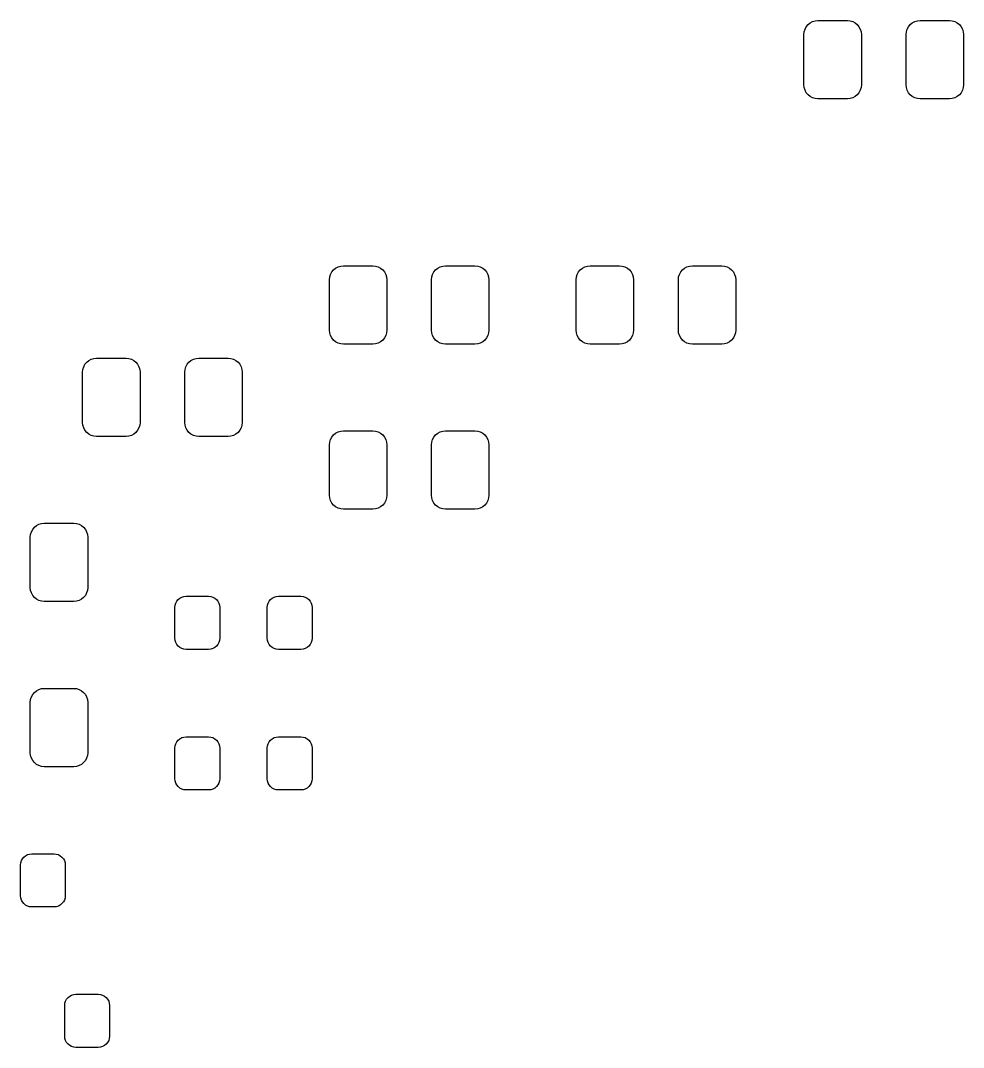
# Model space of a CAD drawing. Extents: x 30 to 486, y -172 to -28.
# Drawn here: x 430.9 to 447.75, y -161.62 to -143.27 of the extents above; entities that cross this region are included whole.
import ezdxf

# ---------------------------------------------------------------- set-up
doc = ezdxf.new("R2010")
doc.units = 0
doc.layers.add('BLACK', color=7, linetype='CONTINUOUS')

msp = doc.modelspace()

# ---------------------------------------------------------------- linework, layer by layer
at = {"layer": 'BLACK', "linetype": 'CONTINUOUS'}
for p, q in [((445.104, -143.275), (445.153, -143.27)), ((445.153, -143.27), (445.678, -143.27)), ((445.678, -143.27), (445.727, -143.275)), ((446.929, -143.275), (446.978, -143.27)), ((446.978, -143.27), (447.503, -143.27)), ((447.503, -143.27), (447.552, -143.275)), ((444.908, -143.471), (444.922, -143.424)), ((444.922, -143.424), (444.945, -143.381)), ((444.945, -143.381), (444.976, -143.343)), ((444.976, -143.343), (445.014, -143.312)), ((445.014, -143.312), (445.057, -143.289)), ((445.057, -143.289), (445.104, -143.275)), ((445.727, -143.275), (445.774, -143.289)), ((445.774, -143.289), (445.817, -143.312)), ((445.817, -143.312), (445.855, -143.343)), ((445.855, -143.343), (445.886, -143.381)), ((445.886, -143.381), (445.909, -143.424)), ((445.909, -143.424), (445.923, -143.471)), ((446.733, -143.471), (446.747, -143.424)), ((446.747, -143.424), (446.77, -143.381)), ((446.77, -143.381), (446.801, -143.343)), ((446.801, -143.343), (446.839, -143.312)), ((446.839, -143.312), (446.882, -143.289)), ((446.882, -143.289), (446.929, -143.275)), ((447.552, -143.275), (447.599, -143.289)), ((447.599, -143.289), (447.642, -143.312)), ((447.642, -143.312), (447.68, -143.343)), ((447.68, -143.343), (447.711, -143.381)), ((447.711, -143.381), (447.734, -143.424)), ((447.734, -143.424), (447.748, -143.471)), ((444.903, -143.52), (444.908, -143.471)), ((444.903, -144.42), (444.903, -143.52)), ((445.923, -143.471), (445.928, -143.52)), ((445.928, -143.52), (445.928, -144.42)), ((446.728, -143.52), (446.733, -143.471)), ((446.728, -144.42), (446.728, -143.52)), ((447.748, -143.471), (447.753, -143.52)), ((447.753, -143.52), (447.753, -144.42)), ((444.908, -144.469), (444.903, -144.42)), ((444.922, -144.516), (444.908, -144.469)), ((444.945, -144.559), (444.922, -144.516)), ((445.909, -144.516), (445.886, -144.559)), ((445.923, -144.469), (445.909, -144.516)), ((445.928, -144.42), (445.923, -144.469)), ((446.733, -144.469), (446.728, -144.42)), ((446.747, -144.516), (446.733, -144.469)), ((446.77, -144.559), (446.747, -144.516)), ((447.734, -144.516), (447.711, -144.559)), ((447.748, -144.469), (447.734, -144.516)), ((447.753, -144.42), (447.748, -144.469)), ((444.976, -144.597), (444.945, -144.559)), ((445.014, -144.628), (444.976, -144.597)), ((445.057, -144.651), (445.014, -144.628)), ((445.104, -144.665), (445.057, -144.651)), ((445.153, -144.67), (445.104, -144.665)), ((445.678, -144.67), (445.153, -144.67)), ((445.727, -144.665), (445.678, -144.67)), ((445.774, -144.651), (445.727, -144.665)), ((445.817, -144.628), (445.774, -144.651)), ((445.855, -144.597), (445.817, -144.628)), ((445.886, -144.559), (445.855, -144.597)), ((446.801, -144.597), (446.77, -144.559)), ((446.839, -144.628), (446.801, -144.597)), ((446.882, -144.651), (446.839, -144.628)), ((446.929, -144.665), (446.882, -144.651)), ((446.978, -144.67), (446.929, -144.665)), ((447.503, -144.67), (446.978, -144.67)), ((447.552, -144.665), (447.503, -144.67)), ((447.599, -144.651), (447.552, -144.665)), ((447.642, -144.628), (447.599, -144.651)), ((447.68, -144.597), (447.642, -144.628)), ((447.711, -144.559), (447.68, -144.597)), ((436.534, -147.692), (436.577, -147.669)), ((436.577, -147.669), (436.624, -147.655)), ((436.624, -147.655), (436.673, -147.65)), ((436.673, -147.65), (437.198, -147.65)), ((437.198, -147.65), (437.247, -147.655)), ((437.247, -147.655), (437.294, -147.669)), ((437.294, -147.669), (437.337, -147.692)), ((438.359, -147.692), (438.402, -147.669)), ((438.402, -147.669), (438.449, -147.655)), ((438.449, -147.655), (438.498, -147.65)), ((438.498, -147.65), (439.023, -147.65)), ((439.023, -147.65), (439.072, -147.655)), ((439.072, -147.655), (439.119, -147.669)), ((439.119, -147.669), (439.162, -147.692)), ((440.944, -147.692), (440.987, -147.669)), ((440.987, -147.669), (441.034, -147.655)), ((441.034, -147.655), (441.083, -147.65)), ((441.083, -147.65), (441.608, -147.65)), ((441.608, -147.65), (441.657, -147.655)), ((441.657, -147.655), (441.704, -147.669)), ((441.704, -147.669), (441.747, -147.692)), ((442.769, -147.692), (442.812, -147.669)), ((442.812, -147.669), (442.859, -147.655)), ((442.859, -147.655), (442.908, -147.65)), ((442.908, -147.65), (443.433, -147.65)), ((443.433, -147.65), (443.482, -147.655)), ((443.482, -147.655), (443.529, -147.669)), ((443.529, -147.669), (443.572, -147.692)), ((436.423, -147.9), (436.428, -147.851)), ((436.428, -147.851), (436.442, -147.804)), ((436.442, -147.804), (436.465, -147.761)), ((436.465, -147.761), (436.496, -147.723)), ((436.496, -147.723), (436.534, -147.692)), ((437.337, -147.692), (437.375, -147.723)), ((437.375, -147.723), (437.406, -147.761)), ((437.406, -147.761), (437.429, -147.804)), ((437.429, -147.804), (437.443, -147.851)), ((437.443, -147.851), (437.448, -147.9)), ((438.248, -147.9), (438.253, -147.851)), ((438.253, -147.851), (438.267, -147.804)), ((438.267, -147.804), (438.29, -147.761)), ((438.29, -147.761), (438.321, -147.723)), ((438.321, -147.723), (438.359, -147.692)), ((439.162, -147.692), (439.2, -147.723)), ((439.2, -147.723), (439.231, -147.761)), ((439.231, -147.761), (439.254, -147.804)), ((439.254, -147.804), (439.268, -147.851)), ((439.268, -147.851), (439.273, -147.9)), ((440.833, -147.9), (440.838, -147.851)), ((440.838, -147.851), (440.852, -147.804)), ((440.852, -147.804), (440.875, -147.761)), ((440.875, -147.761), (440.906, -147.723)), ((440.906, -147.723), (440.944, -147.692)), ((441.747, -147.692), (441.785, -147.723)), ((441.785, -147.723), (441.816, -147.761)), ((441.816, -147.761), (441.839, -147.804)), ((441.839, -147.804), (441.853, -147.851)), ((441.853, -147.851), (441.858, -147.9)), ((442.658, -147.9), (442.663, -147.851)), ((442.663, -147.851), (442.677, -147.804)), ((442.677, -147.804), (442.7, -147.761)), ((442.7, -147.761), (442.731, -147.723)), ((442.731, -147.723), (442.769, -147.692)), ((443.572, -147.692), (443.61, -147.723)), ((443.61, -147.723), (443.641, -147.761)), ((443.641, -147.761), (443.664, -147.804)), ((443.664, -147.804), (443.678, -147.851)), ((443.678, -147.851), (443.683, -147.9)), ((436.423, -148.8), (436.423, -147.9)), ((437.448, -147.9), (437.448, -148.8)), ((438.248, -148.8), (438.248, -147.9)), ((439.273, -147.9), (439.273, -148.8)), ((440.833, -148.8), (440.833, -147.9)), ((441.858, -147.9), (441.858, -148.8)), ((442.658, -148.8), (442.658, -147.9)), ((443.683, -147.9), (443.683, -148.8)), ((436.428, -148.849), (436.423, -148.8)), ((436.442, -148.896), (436.428, -148.849)), ((436.465, -148.939), (436.442, -148.896)), ((436.496, -148.977), (436.465, -148.939)), ((437.406, -148.939), (437.375, -148.977)), ((437.429, -148.896), (437.406, -148.939)), ((437.443, -148.849), (437.429, -148.896)), ((437.448, -148.8), (437.443, -148.849)), ((438.253, -148.849), (438.248, -148.8)), ((438.267, -148.896), (438.253, -148.849)), ((438.29, -148.939), (438.267, -148.896)), ((438.321, -148.977), (438.29, -148.939)), ((439.231, -148.939), (439.2, -148.977)), ((439.254, -148.896), (439.231, -148.939)), ((439.268, -148.849), (439.254, -148.896)), ((439.273, -148.8), (439.268, -148.849)), ((440.838, -148.849), (440.833, -148.8)), ((440.852, -148.896), (440.838, -148.849)), ((440.875, -148.939), (440.852, -148.896)), ((440.906, -148.977), (440.875, -148.939)), ((441.816, -148.939), (441.785, -148.977)), ((441.839, -148.896), (441.816, -148.939)), ((441.853, -148.849), (441.839, -148.896)), ((441.858, -148.8), (441.853, -148.849)), ((442.663, -148.849), (442.658, -148.8)), ((442.677, -148.896), (442.663, -148.849)), ((442.7, -148.939), (442.677, -148.896)), ((442.731, -148.977), (442.7, -148.939)), ((443.641, -148.939), (443.61, -148.977)), ((443.664, -148.896), (443.641, -148.939)), ((443.678, -148.849), (443.664, -148.896)), ((443.683, -148.8), (443.678, -148.849)), ((436.534, -149.008), (436.496, -148.977)), ((436.577, -149.031), (436.534, -149.008)), ((436.624, -149.045), (436.577, -149.031)), ((436.673, -149.05), (436.624, -149.045)), ((437.198, -149.05), (436.673, -149.05)), ((437.247, -149.045), (437.198, -149.05)), ((437.294, -149.031), (437.247, -149.045)), ((437.337, -149.008), (437.294, -149.031)), ((437.375, -148.977), (437.337, -149.008)), ((438.359, -149.008), (438.321, -148.977)), ((438.402, -149.031), (438.359, -149.008)), ((438.449, -149.045), (438.402, -149.031)), ((438.498, -149.05), (438.449, -149.045)), ((439.023, -149.05), (438.498, -149.05)), ((439.072, -149.045), (439.023, -149.05)), ((439.119, -149.031), (439.072, -149.045)), ((439.162, -149.008), (439.119, -149.031)), ((439.2, -148.977), (439.162, -149.008)), ((440.944, -149.008), (440.906, -148.977)), ((440.987, -149.031), (440.944, -149.008)), ((441.034, -149.045), (440.987, -149.031)), ((441.083, -149.05), (441.034, -149.045)), ((441.608, -149.05), (441.083, -149.05)), ((441.657, -149.045), (441.608, -149.05)), ((441.704, -149.031), (441.657, -149.045)), ((441.747, -149.008), (441.704, -149.031)), ((441.785, -148.977), (441.747, -149.008)), ((442.769, -149.008), (442.731, -148.977)), ((442.812, -149.031), (442.769, -149.008)), ((442.859, -149.045), (442.812, -149.031)), ((442.908, -149.05), (442.859, -149.045)), ((443.433, -149.05), (442.908, -149.05)), ((443.482, -149.045), (443.433, -149.05)), ((443.529, -149.031), (443.482, -149.045)), ((443.572, -149.008), (443.529, -149.031)), ((443.61, -148.977), (443.572, -149.008)), ((432.124, -149.342), (432.167, -149.319)), ((432.167, -149.319), (432.214, -149.305)), ((432.214, -149.305), (432.263, -149.3)), ((432.263, -149.3), (432.788, -149.3)), ((432.788, -149.3), (432.837, -149.305)), ((432.837, -149.305), (432.884, -149.319)), ((432.884, -149.319), (432.927, -149.342)), ((433.949, -149.342), (433.992, -149.319)), ((433.992, -149.319), (434.039, -149.305)), ((434.039, -149.305), (434.088, -149.3)), ((434.088, -149.3), (434.613, -149.3)), ((434.613, -149.3), (434.662, -149.305)), ((434.662, -149.305), (434.709, -149.319)), ((434.709, -149.319), (434.752, -149.342)), ((432.013, -149.55), (432.018, -149.501)), ((432.018, -149.501), (432.032, -149.454)), ((432.032, -149.454), (432.055, -149.411)), ((432.055, -149.411), (432.086, -149.373)), ((432.086, -149.373), (432.124, -149.342)), ((432.927, -149.342), (432.965, -149.373)), ((432.965, -149.373), (432.996, -149.411)), ((432.996, -149.411), (433.019, -149.454)), ((433.019, -149.454), (433.033, -149.501)), ((433.033, -149.501), (433.038, -149.55)), ((433.838, -149.55), (433.843, -149.501)), ((433.843, -149.501), (433.857, -149.454)), ((433.857, -149.454), (433.88, -149.411)), ((433.88, -149.411), (433.911, -149.373)), ((433.911, -149.373), (433.949, -149.342)), ((434.752, -149.342), (434.79, -149.373)), ((434.79, -149.373), (434.821, -149.411)), ((434.821, -149.411), (434.844, -149.454)), ((434.844, -149.454), (434.858, -149.501)), ((434.858, -149.501), (434.863, -149.55)), ((432.013, -150.45), (432.013, -149.55)), ((433.038, -149.55), (433.038, -150.45)), ((433.838, -150.45), (433.838, -149.55)), ((434.863, -149.55), (434.863, -150.45)), ((432.018, -150.499), (432.013, -150.45)), ((432.032, -150.546), (432.018, -150.499)), ((432.055, -150.589), (432.032, -150.546)), ((432.086, -150.627), (432.055, -150.589)), ((432.996, -150.589), (432.965, -150.627)), ((433.019, -150.546), (432.996, -150.589)), ((433.033, -150.499), (433.019, -150.546)), ((433.038, -150.45), (433.033, -150.499)), ((433.843, -150.499), (433.838, -150.45)), ((433.857, -150.546), (433.843, -150.499)), ((433.88, -150.589), (433.857, -150.546)), ((433.911, -150.627), (433.88, -150.589)), ((434.821, -150.589), (434.79, -150.627)), ((434.844, -150.546), (434.821, -150.589)), ((434.858, -150.499), (434.844, -150.546)), ((434.863, -150.45), (434.858, -150.499)), ((436.577, -150.619), (436.624, -150.605)), ((436.624, -150.605), (436.673, -150.6)), ((436.673, -150.6), (437.198, -150.6)), ((437.198, -150.6), (437.247, -150.605)), ((437.247, -150.605), (437.294, -150.619)), ((438.402, -150.619), (438.449, -150.605)), ((438.449, -150.605), (438.498, -150.6)), ((438.498, -150.6), (439.023, -150.6)), ((439.023, -150.6), (439.072, -150.605)), ((439.072, -150.605), (439.119, -150.619)), ((432.124, -150.658), (432.086, -150.627)), ((432.167, -150.681), (432.124, -150.658)), ((432.214, -150.695), (432.167, -150.681)), ((432.263, -150.7), (432.214, -150.695)), ((432.788, -150.7), (432.263, -150.7)), ((432.837, -150.695), (432.788, -150.7)), ((432.884, -150.681), (432.837, -150.695)), ((432.927, -150.658), (432.884, -150.681)), ((432.965, -150.627), (432.927, -150.658)), ((433.949, -150.658), (433.911, -150.627)), ((433.992, -150.681), (433.949, -150.658)), ((434.039, -150.695), (433.992, -150.681)), ((434.088, -150.7), (434.039, -150.695)), ((434.613, -150.7), (434.088, -150.7)), ((434.662, -150.695), (434.613, -150.7)), ((434.709, -150.681), (434.662, -150.695)), ((434.752, -150.658), (434.709, -150.681)), ((434.79, -150.627), (434.752, -150.658)), ((436.428, -150.801), (436.442, -150.754)), ((436.442, -150.754), (436.465, -150.711)), ((436.465, -150.711), (436.496, -150.673)), ((436.496, -150.673), (436.534, -150.642)), ((436.534, -150.642), (436.577, -150.619)), ((437.294, -150.619), (437.337, -150.642)), ((437.337, -150.642), (437.375, -150.673)), ((437.375, -150.673), (437.406, -150.711)), ((437.406, -150.711), (437.429, -150.754)), ((437.429, -150.754), (437.443, -150.801)), ((438.253, -150.801), (438.267, -150.754)), ((438.267, -150.754), (438.29, -150.711)), ((438.29, -150.711), (438.321, -150.673)), ((438.321, -150.673), (438.359, -150.642)), ((438.359, -150.642), (438.402, -150.619)), ((439.119, -150.619), (439.162, -150.642)), ((439.162, -150.642), (439.2, -150.673)), ((439.2, -150.673), (439.231, -150.711)), ((439.231, -150.711), (439.254, -150.754)), ((439.254, -150.754), (439.268, -150.801)), ((436.423, -150.85), (436.428, -150.801)), ((436.423, -151.75), (436.423, -150.85)), ((437.443, -150.801), (437.448, -150.85)), ((437.448, -150.85), (437.448, -151.75)), ((438.248, -150.85), (438.253, -150.801)), ((438.248, -151.75), (438.248, -150.85)), ((439.268, -150.801), (439.273, -150.85)), ((439.273, -150.85), (439.273, -151.75)), ((436.428, -151.799), (436.423, -151.75)), ((436.442, -151.846), (436.428, -151.799)), ((436.465, -151.889), (436.442, -151.846)), ((436.496, -151.927), (436.465, -151.889)), ((437.406, -151.889), (437.375, -151.927)), ((437.429, -151.846), (437.406, -151.889)), ((437.443, -151.799), (437.429, -151.846)), ((437.448, -151.75), (437.443, -151.799)), ((438.253, -151.799), (438.248, -151.75)), ((438.267, -151.846), (438.253, -151.799)), ((438.29, -151.889), (438.267, -151.846)), ((438.321, -151.927), (438.29, -151.889)), ((439.231, -151.889), (439.2, -151.927)), ((439.254, -151.846), (439.231, -151.889)), ((439.268, -151.799), (439.254, -151.846)), ((439.273, -151.75), (439.268, -151.799)), ((436.534, -151.958), (436.496, -151.927)), ((436.577, -151.981), (436.534, -151.958)), ((436.624, -151.995), (436.577, -151.981)), ((436.673, -152), (436.624, -151.995)), ((437.198, -152), (436.673, -152)), ((437.247, -151.995), (437.198, -152)), ((437.294, -151.981), (437.247, -151.995)), ((437.337, -151.958), (437.294, -151.981)), ((437.375, -151.927), (437.337, -151.958)), ((438.359, -151.958), (438.321, -151.927)), ((438.402, -151.981), (438.359, -151.958)), ((438.449, -151.995), (438.402, -151.981)), ((438.498, -152), (438.449, -151.995)), ((439.023, -152), (438.498, -152)), ((439.072, -151.995), (439.023, -152)), ((439.119, -151.981), (439.072, -151.995)), ((439.162, -151.958), (439.119, -151.981)), ((439.2, -151.927), (439.162, -151.958)), ((431.232, -152.269), (431.279, -152.255)), ((431.279, -152.255), (431.328, -152.25)), ((431.328, -152.25), (431.853, -152.25)), ((431.853, -152.25), (431.902, -152.255)), ((431.902, -152.255), (431.949, -152.269)), ((431.083, -152.451), (431.097, -152.404)), ((431.097, -152.404), (431.12, -152.361)), ((431.12, -152.361), (431.151, -152.323)), ((431.151, -152.323), (431.189, -152.292)), ((431.189, -152.292), (431.232, -152.269)), ((431.949, -152.269), (431.992, -152.292)), ((431.992, -152.292), (432.03, -152.323)), ((432.03, -152.323), (432.061, -152.361)), ((432.061, -152.361), (432.084, -152.404)), ((432.084, -152.404), (432.098, -152.451)), ((431.078, -152.5), (431.083, -152.451)), ((431.078, -153.4), (431.078, -152.5)), ((432.098, -152.451), (432.103, -152.5)), ((432.103, -152.5), (432.103, -153.4)), ((431.083, -153.449), (431.078, -153.4)), ((431.097, -153.496), (431.083, -153.449)), ((431.12, -153.539), (431.097, -153.496)), ((431.151, -153.577), (431.12, -153.539)), ((432.061, -153.539), (432.03, -153.577)), ((432.084, -153.496), (432.061, -153.539)), ((432.098, -153.449), (432.084, -153.496)), ((432.103, -153.4), (432.098, -153.449)), ((431.189, -153.608), (431.151, -153.577)), ((431.232, -153.631), (431.189, -153.608)), ((431.279, -153.645), (431.232, -153.631)), ((431.328, -153.65), (431.279, -153.645)), ((431.853, -153.65), (431.328, -153.65)), ((431.902, -153.645), (431.853, -153.65)), ((431.949, -153.631), (431.902, -153.645)), ((431.992, -153.608), (431.949, -153.631)), ((432.03, -153.577), (431.992, -153.608)), ((433.663, -153.755), (433.667, -153.716)), ((433.667, -153.716), (433.678, -153.678)), ((433.678, -153.678), (433.697, -153.644)), ((433.697, -153.644), (433.722, -153.614)), ((433.722, -153.614), (433.752, -153.589)), ((433.752, -153.589), (433.786, -153.57)), ((433.786, -153.57), (433.824, -153.559)), ((433.824, -153.559), (433.863, -153.555)), ((433.863, -153.555), (434.263, -153.555)), ((434.263, -153.555), (434.302, -153.559)), ((434.302, -153.559), (434.34, -153.57)), ((434.34, -153.57), (434.374, -153.589)), ((434.374, -153.589), (434.404, -153.614)), ((434.404, -153.614), (434.429, -153.644)), ((434.429, -153.644), (434.448, -153.678)), ((434.448, -153.678), (434.459, -153.716)), ((434.459, -153.716), (434.463, -153.755)), ((435.313, -153.755), (435.317, -153.716)), ((435.317, -153.716), (435.328, -153.678)), ((435.328, -153.678), (435.347, -153.644)), ((435.347, -153.644), (435.372, -153.614)), ((435.372, -153.614), (435.402, -153.589)), ((435.402, -153.589), (435.436, -153.57)), ((435.436, -153.57), (435.474, -153.559)), ((435.474, -153.559), (435.513, -153.555)), ((435.513, -153.555), (435.913, -153.555)), ((435.913, -153.555), (435.952, -153.559)), ((435.952, -153.559), (435.99, -153.57)), ((435.99, -153.57), (436.024, -153.589)), ((436.024, -153.589), (436.054, -153.614)), ((436.054, -153.614), (436.079, -153.644)), ((436.079, -153.644), (436.098, -153.678)), ((436.098, -153.678), (436.109, -153.716)), ((436.109, -153.716), (436.113, -153.755)), ((433.663, -154.305), (433.663, -153.755)), ((434.463, -153.755), (434.463, -154.305)), ((435.313, -154.305), (435.313, -153.755)), ((436.113, -153.755), (436.113, -154.305)), ((433.667, -154.344), (433.663, -154.305)), ((433.678, -154.382), (433.667, -154.344)), ((433.697, -154.416), (433.678, -154.382)), ((433.722, -154.446), (433.697, -154.416)), ((433.752, -154.471), (433.722, -154.446)), ((434.404, -154.446), (434.374, -154.471)), ((434.429, -154.416), (434.404, -154.446)), ((434.448, -154.382), (434.429, -154.416)), ((434.459, -154.344), (434.448, -154.382)), ((434.463, -154.305), (434.459, -154.344)), ((435.317, -154.344), (435.313, -154.305)), ((435.328, -154.382), (435.317, -154.344)), ((435.347, -154.416), (435.328, -154.382)), ((435.372, -154.446), (435.347, -154.416)), ((435.402, -154.471), (435.372, -154.446)), ((436.054, -154.446), (436.024, -154.471)), ((436.079, -154.416), (436.054, -154.446)), ((436.098, -154.382), (436.079, -154.416)), ((436.109, -154.344), (436.098, -154.382)), ((436.113, -154.305), (436.109, -154.344)), ((433.786, -154.49), (433.752, -154.471)), ((433.824, -154.501), (433.786, -154.49)), ((433.863, -154.505), (433.824, -154.501)), ((434.263, -154.505), (433.863, -154.505)), ((434.302, -154.501), (434.263, -154.505)), ((434.34, -154.49), (434.302, -154.501)), ((434.374, -154.471), (434.34, -154.49)), ((435.436, -154.49), (435.402, -154.471)), ((435.474, -154.501), (435.436, -154.49)), ((435.513, -154.505), (435.474, -154.501)), ((435.913, -154.505), (435.513, -154.505)), ((435.952, -154.501), (435.913, -154.505)), ((435.99, -154.49), (435.952, -154.501)), ((436.024, -154.471), (435.99, -154.49)), ((431.083, -155.401), (431.097, -155.354)), ((431.097, -155.354), (431.12, -155.311)), ((431.12, -155.311), (431.151, -155.273)), ((431.151, -155.273), (431.189, -155.242)), ((431.189, -155.242), (431.232, -155.219)), ((431.232, -155.219), (431.279, -155.205)), ((431.279, -155.205), (431.328, -155.2)), ((431.328, -155.2), (431.853, -155.2)), ((431.853, -155.2), (431.902, -155.205)), ((431.902, -155.205), (431.949, -155.219)), ((431.949, -155.219), (431.992, -155.242)), ((431.992, -155.242), (432.03, -155.273)), ((432.03, -155.273), (432.061, -155.311)), ((432.061, -155.311), (432.084, -155.354)), ((432.084, -155.354), (432.098, -155.401)), ((431.078, -155.45), (431.083, -155.401)), ((431.078, -156.35), (431.078, -155.45)), ((432.098, -155.401), (432.103, -155.45)), ((432.103, -155.45), (432.103, -156.35)), ((433.722, -156.124), (433.752, -156.099)), ((433.752, -156.099), (433.786, -156.08)), ((433.786, -156.08), (433.824, -156.069)), ((433.824, -156.069), (433.863, -156.065)), ((433.863, -156.065), (434.263, -156.065)), ((434.263, -156.065), (434.302, -156.069)), ((434.302, -156.069), (434.34, -156.08)), ((434.34, -156.08), (434.374, -156.099)), ((434.374, -156.099), (434.404, -156.124)), ((435.372, -156.124), (435.402, -156.099)), ((435.402, -156.099), (435.436, -156.08)), ((435.436, -156.08), (435.474, -156.069)), ((435.474, -156.069), (435.513, -156.065)), ((435.513, -156.065), (435.913, -156.065)), ((435.913, -156.065), (435.952, -156.069)), ((435.952, -156.069), (435.99, -156.08)), ((435.99, -156.08), (436.024, -156.099)), ((436.024, -156.099), (436.054, -156.124)), ((433.663, -156.265), (433.667, -156.226)), ((433.663, -156.815), (433.663, -156.265)), ((433.667, -156.226), (433.678, -156.188)), ((433.678, -156.188), (433.697, -156.154)), ((433.697, -156.154), (433.722, -156.124)), ((434.404, -156.124), (434.429, -156.154)), ((434.429, -156.154), (434.448, -156.188)), ((434.448, -156.188), (434.459, -156.226)), ((434.459, -156.226), (434.463, -156.265)), ((434.463, -156.265), (434.463, -156.815)), ((435.313, -156.265), (435.317, -156.226)), ((435.313, -156.815), (435.313, -156.265)), ((435.317, -156.226), (435.328, -156.188)), ((435.328, -156.188), (435.347, -156.154)), ((435.347, -156.154), (435.372, -156.124)), ((436.054, -156.124), (436.079, -156.154)), ((436.079, -156.154), (436.098, -156.188)), ((436.098, -156.188), (436.109, -156.226)), ((436.109, -156.226), (436.113, -156.265)), ((436.113, -156.265), (436.113, -156.815)), ((431.083, -156.399), (431.078, -156.35)), ((431.097, -156.446), (431.083, -156.399)), ((431.12, -156.489), (431.097, -156.446)), ((432.084, -156.446), (432.061, -156.489)), ((432.098, -156.399), (432.084, -156.446)), ((432.103, -156.35), (432.098, -156.399)), ((431.151, -156.527), (431.12, -156.489)), ((431.189, -156.558), (431.151, -156.527)), ((431.232, -156.581), (431.189, -156.558)), ((431.279, -156.595), (431.232, -156.581)), ((431.328, -156.6), (431.279, -156.595)), ((431.853, -156.6), (431.328, -156.6)), ((431.902, -156.595), (431.853, -156.6)), ((431.949, -156.581), (431.902, -156.595)), ((431.992, -156.558), (431.949, -156.581)), ((432.03, -156.527), (431.992, -156.558)), ((432.061, -156.489), (432.03, -156.527)), ((433.667, -156.854), (433.663, -156.815)), ((434.463, -156.815), (434.459, -156.854)), ((435.317, -156.854), (435.313, -156.815)), ((436.113, -156.815), (436.109, -156.854)), ((433.678, -156.892), (433.667, -156.854)), ((433.697, -156.926), (433.678, -156.892)), ((433.722, -156.956), (433.697, -156.926)), ((433.752, -156.981), (433.722, -156.956)), ((433.786, -157), (433.752, -156.981)), ((433.824, -157.011), (433.786, -157)), ((433.863, -157.015), (433.824, -157.011)), ((434.263, -157.015), (433.863, -157.015)), ((434.302, -157.011), (434.263, -157.015)), ((434.34, -157), (434.302, -157.011)), ((434.374, -156.981), (434.34, -157)), ((434.404, -156.956), (434.374, -156.981)), ((434.429, -156.926), (434.404, -156.956)), ((434.448, -156.892), (434.429, -156.926)), ((434.459, -156.854), (434.448, -156.892)), ((435.328, -156.892), (435.317, -156.854)), ((435.347, -156.926), (435.328, -156.892)), ((435.372, -156.956), (435.347, -156.926)), ((435.402, -156.981), (435.372, -156.956)), ((435.436, -157), (435.402, -156.981)), ((435.474, -157.011), (435.436, -157)), ((435.513, -157.015), (435.474, -157.011)), ((435.913, -157.015), (435.513, -157.015)), ((435.952, -157.011), (435.913, -157.015)), ((435.99, -157), (435.952, -157.011)), ((436.024, -156.981), (435.99, -157)), ((436.054, -156.956), (436.024, -156.981)), ((436.079, -156.926), (436.054, -156.956)), ((436.098, -156.892), (436.079, -156.926)), ((436.109, -156.854), (436.098, -156.892)), ((430.903, -158.355), (430.907, -158.316)), ((430.907, -158.316), (430.918, -158.278)), ((430.918, -158.278), (430.937, -158.244)), ((430.937, -158.244), (430.962, -158.214)), ((430.962, -158.214), (430.992, -158.189)), ((430.992, -158.189), (431.026, -158.17)), ((431.026, -158.17), (431.064, -158.159)), ((431.064, -158.159), (431.103, -158.155)), ((431.103, -158.155), (431.503, -158.155)), ((431.503, -158.155), (431.542, -158.159)), ((431.542, -158.159), (431.58, -158.17)), ((431.58, -158.17), (431.614, -158.189)), ((431.614, -158.189), (431.644, -158.214)), ((431.644, -158.214), (431.669, -158.244)), ((431.669, -158.244), (431.688, -158.278)), ((431.688, -158.278), (431.699, -158.316)), ((431.699, -158.316), (431.703, -158.355)), ((430.903, -158.905), (430.903, -158.355)), ((431.703, -158.355), (431.703, -158.905)), ((430.907, -158.944), (430.903, -158.905)), ((430.918, -158.982), (430.907, -158.944)), ((430.937, -159.016), (430.918, -158.982)), ((430.962, -159.046), (430.937, -159.016)), ((430.992, -159.071), (430.962, -159.046)), ((431.644, -159.046), (431.614, -159.071)), ((431.669, -159.016), (431.644, -159.046)), ((431.688, -158.982), (431.669, -159.016)), ((431.699, -158.944), (431.688, -158.982)), ((431.703, -158.905), (431.699, -158.944)), ((431.026, -159.09), (430.992, -159.071)), ((431.064, -159.101), (431.026, -159.09)), ((431.103, -159.105), (431.064, -159.101)), ((431.503, -159.105), (431.103, -159.105)), ((431.542, -159.101), (431.503, -159.105)), ((431.58, -159.09), (431.542, -159.101)), ((431.614, -159.071), (431.58, -159.09)), ((431.752, -160.724), (431.782, -160.699)), ((431.782, -160.699), (431.816, -160.68)), ((431.816, -160.68), (431.854, -160.669)), ((431.854, -160.669), (431.893, -160.665)), ((431.893, -160.665), (432.293, -160.665)), ((432.293, -160.665), (432.332, -160.669)), ((432.332, -160.669), (432.37, -160.68)), ((432.37, -160.68), (432.404, -160.699)), ((432.404, -160.699), (432.434, -160.724)), ((431.693, -160.865), (431.697, -160.826)), ((431.693, -161.415), (431.693, -160.865)), ((431.697, -160.826), (431.708, -160.788)), ((431.708, -160.788), (431.727, -160.754)), ((431.727, -160.754), (431.752, -160.724)), ((432.434, -160.724), (432.459, -160.754)), ((432.459, -160.754), (432.478, -160.788)), ((432.478, -160.788), (432.489, -160.826)), ((432.489, -160.826), (432.493, -160.865)), ((432.493, -160.865), (432.493, -161.415)), ((431.697, -161.454), (431.693, -161.415)), ((432.493, -161.415), (432.489, -161.454)), ((431.708, -161.492), (431.697, -161.454)), ((431.727, -161.526), (431.708, -161.492)), ((431.752, -161.556), (431.727, -161.526)), ((431.782, -161.581), (431.752, -161.556)), ((431.816, -161.6), (431.782, -161.581)), ((431.854, -161.611), (431.816, -161.6)), ((431.893, -161.615), (431.854, -161.611)), ((432.293, -161.615), (431.893, -161.615)), ((432.332, -161.611), (432.293, -161.615)), ((432.37, -161.6), (432.332, -161.611)), ((432.404, -161.581), (432.37, -161.6)), ((432.434, -161.556), (432.404, -161.581)), ((432.459, -161.526), (432.434, -161.556)), ((432.478, -161.492), (432.459, -161.526)), ((432.489, -161.454), (432.478, -161.492))]:
    msp.add_line(p, q, dxfattribs=at)

doc.saveas('drawing.dxf')
